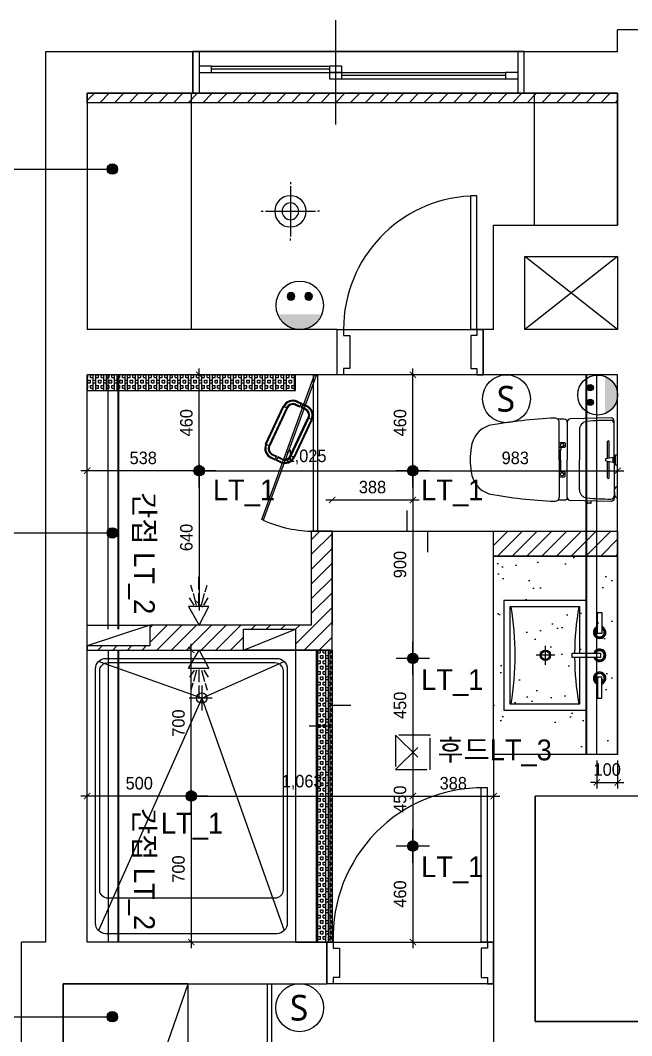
# Model space of a CAD drawing. Header units: millimetres. Extents: x 359270 to 411470, y 57550 to 89768.
# Drawn here: x 388924 to 391858, y 68269 to 73138 of the extents above; entities that cross this region are included whole.
import ezdxf

# ---------------------------------------------------------------- set-up
doc = ezdxf.new("R2010")
doc.units = ezdxf.units.MM
doc.header["$LTSCALE"] = 100
doc.header["$PDMODE"] = 3
for name, pattern in [('DASHED', [0.75, 0.5, -0.25]), ('HID', [2.3, 1.5, -0.8]), ('HIDDEN', [0.375, 0.25, -0.125])]:
    doc.linetypes.add(name, pattern=pattern)
doc.layers.get('DEFPOINTS').update_dxf_attribs({"color": 248})
for name, color, linetype in [('0-ELC TEXT', 7, 'Continuous'), ('03-WAL NEW', 3, 'Continuous'), ('04_FUR', 6, 'Continuous'), ('06-LIGHT', 4, 'Continuous'), ('07-DIM WAL', 5, 'Continuous'), ('3.기호.계단선', 30, 'Continuous'), ('BATH', 5, 'Continuous'), ('C-WALL1', 2, 'Continuous'), ('CEIL-DOOR', 6, 'Continuous'), ('CEIL-LIGHT', 7, 'Continuous'), ('CO-BATH', 6, 'Continuous'), ('F-WIN', 4, 'Continuous'), ('FIN', 2, 'Continuous'), ('FUR', 8, 'DASHED'), ('HAT', 5, 'Continuous'), ('HL', 6, 'HIDDEN'), ('RC-LIGHT', 7, 'Continuous'), ('U-LANP', 6, 'Continuous'), ('도면층4', 4, 'Continuous'), ('도면층5', 5, 'Continuous'), ('설비', 140, 'Continuous')]:
    doc.layers.add(name, color=color, linetype=linetype)
doc.styles.add('HY 울릉도 L', font='')
doc.styles.add('코레일둥고', font='Korail_Round_Gothic_Medium.ttf')
doc.styles.get('HY 울릉도 L').set_extended_font_data('HY울릉도L')
doc.dimstyles.new('30', dxfattribs={"dimscale": 30, "dimtxt": 2, "dimasz": 1, "dimexe": 1, "dimexo": 1, "dimgap": 1, "dimtad": 1, "dimdec": 0, "dimrnd": 0.05, "dimdsep": 46, "dimlunit": 6, "dimtxsty": 'HY 울릉도 L', "dimblk": 'ARCHTICK', "dimcen": 2.5, "dimdle": 1, "dimclrd": 133, "dimclre": 133, "dimclrt": 30, "dimadec": 0, "dimazin": 0, "dimtfac": 1, "dimtdec": 0, "dimtix": 1, "dimtmove": 2, "dimatfit": 3, "dimldrblk": 'ARCHTICK', "dimfxl": 1, "dimlwd": -1, "dimlwe": -1, "dimarcsym": 0})

# ---------------------------------------------------------------- blocks, each defined once
blk = doc.blocks.new('FLLROP')
at = {"layer": 'C-WALL1'}
for p, q in [((368910, 73093), (365990, 73093)), ((365990, 72987.5), (365990, 73093)), ((365990, 72987.5), (363245.5, 72987.5)), ((363245.5, 72987.5), (363245.5, 68718)), ((365990, 72788), (363445, 72788)), ((363445, 72788), (363445, 71656)), ((365990, 72788), (365990, 72156)), ((365990, 72156), (365990, 72788)), ((365395, 71656), (365395, 72156)), ((365395, 72156), (365990, 72156)), ((365545, 71656), (365545, 72006)), ((365545, 72006), (365990, 72006)), ((365990, 72006), (365990, 71656)), ((364645, 71656), (363445, 71656)), ((364645, 71438), (364645, 71656)), ((365345, 71656), (365345, 71438)), ((365395, 71656), (365345, 71656)), ((365990, 71656), (365545, 71656)), ((364645, 71438), (363445, 71438)), ((363445, 68718), (363445, 71438)), ((365990, 71438), (365345, 71438)), ((365990, 69618), (365990, 71438)), ((365395, 69618), (365395, 68151)), ((365990, 69618), (365395, 69618)), ((365595, 68337), (365595, 69418)), ((366190, 69418), (365595, 69418)), ((363245.5, 68718), (363130, 68718)), ((363130, 68518), (363130, 68718)), ((364595, 68718), (363445, 68718)), ((364585, 68718), (365395, 68718)), ((364595, 68718), (364595, 68518)), ((363130, 60990), (363130, 68518)), ((363330, 66790), (363330, 68518)), ((363330, 68518), (364595, 68518)), ((368910, 68337), (365595, 68337))]:
    blk.add_line(p, q, dxfattribs=at)
at = {"layer": 'C-WALL1', "color": 1}
for p, q in [((365990, 71656), (365545, 72006)), ((365990, 72006), (365545, 71656))]:
    blk.add_line(p, q, dxfattribs=at)
at = {"layer": 'F-WIN'}
for p, q in [((364637, 73138), (364637, 72638)), ((365542, 72988), (363952, 72988)), ((363952, 72788), (363952, 72988)), ((365542, 72988), (363952, 72988)), ((363952, 72988), (363952, 72788)), ((363982, 72988), (363982, 72788)), ((365512, 72788), (365512, 72988)), ((365542, 72788), (365542, 72988)), ((365542, 72788), (365542, 72988)), ((365542, 72788), (365542, 72988)), ((364042, 72918), (364607, 72918)), ((364607, 72903), (364042, 72903)), ((364042, 72888), (364607, 72888)), ((364667, 72888), (365452, 72888)), ((365452, 72873), (364667, 72873)), ((364667, 72858), (365452, 72858)), ((365542, 72788), (363952, 72788)), ((363952, 72788), (365542, 72788))]:
    blk.add_line(p, q, dxfattribs=at)
for points in [[(364042, 72888), (364042, 72918), (363982, 72918), (363982, 72888)], [(364667, 72888), (364667, 72918), (364607, 72918), (364607, 72888)], [(364667, 72858), (364667, 72888), (364607, 72888), (364607, 72858)], [(365512, 72858), (365512, 72888), (365452, 72888), (365452, 72858)]]:
    blk.add_lwpolyline(points, close=True, dxfattribs=at)
at = {"layer": '도면층4'}
for p, q in [((365285, 71656), (365285, 72296)), ((365315, 72296), (365285, 72296)), ((365315, 71656), (365315, 72296)), ((364645, 71656), (365345, 71656)), ((365315, 71656), (365285, 71656)), ((365345, 71438), (364645, 71438)), ((365335, 68718), (365335, 69458)), ((365365, 69458), (365335, 69458)), ((365365, 68718), (365365, 69458)), ((364595, 68718), (365395, 68718)), ((365365, 68718), (365335, 68718)), ((365395, 68518), (364595, 68518))]:
    blk.add_line(p, q, dxfattribs=at)
for points in [[(364645, 71656), (364675, 71656), (364675, 71626), (364705, 71626), (364705, 71468), (364675, 71468), (364675, 71438), (364645, 71438), (364645, 71656)], [(365345, 71656), (365315, 71656), (365315, 71626), (365285, 71626), (365285, 71468), (365315, 71468), (365315, 71438), (365345, 71438), (365345, 71656)], [(364595, 68718), (364625, 68718), (364625, 68688), (364655, 68688), (364655, 68548), (364625, 68548), (364625, 68518), (364595, 68518), (364595, 68718)], [(365395, 68718), (365365, 68718), (365365, 68688), (365335, 68688), (365335, 68548), (365365, 68548), (365365, 68518), (365395, 68518), (365395, 68718)]]:
    blk.add_lwpolyline(points, dxfattribs=at)
at = {"layer": '도면층5'}
for centre, radius, start, end in [((365315.2, 71655.9), 640.2, 92.9302, 179.9923), ((365342.5, 68740.2), 717.8, 89.4014, 181.7719)]:
    blk.add_arc(centre, radius, start, end, dxfattribs=at)
blk = doc.blocks.new('CJSWJDERH')
at = {"layer": '03-WAL NEW'}
h = blk.add_hatch(dxfattribs=at)
h.set_pattern_fill('BOX', color=8, scale=2)
h.set_pattern_definition([(90, (25800, 0), (-50.8, 3e-15), []), (90, (25812.7, 0), (-50.8, 3e-15), []), (0, (25800, 0), (0, 50.8), [-12.7, 12.7]), (0, (25800, 12.7), (0, 50.8), [-12.7, 12.7]), (0, (25800, 25.4), (0, 50.8), [12.7, -12.7]), (0, (25800, 38.1), (0, 50.8), [12.7, -12.7]), (90, (25825.4, 0), (-50.8, 3e-15), [12.7, -12.7]), (90, (25838.1, 0), (-50.8, 3e-15), [12.7, -12.7])])
h.paths.add_polyline_path([(389245, 71438), (389245, 71363), (390245, 71363), (390245, 71438)])
h = blk.add_hatch(dxfattribs=at)
h.set_pattern_fill('_USER', color=256, scale=50, angle=45, pattern_type=0)
h.set_pattern_definition([(45, (25800, 0), (-35.355339, 35.355339), [])])
h.paths.add_polyline_path([(390420, 70238), (390420, 70688), (390320, 70688), (390320, 70238), (389545, 70238), (389545, 70138), (389245, 70138), (389245, 70118), (389995, 70118), (389995, 70218), (390245, 70218), (390245, 70118), (390420, 70118)])
h = blk.add_hatch(dxfattribs=at)
h.set_pattern_fill('_USER', color=8, scale=50, angle=45, pattern_type=0)
h.set_pattern_definition([(45, (25800, 230), (-35.355339, 35.355339), [])])
h.paths.add_polyline_path([(391790, 70568), (391195, 70568), (391195, 70688), (391790, 70688)])
h = blk.add_hatch(dxfattribs=at)
h.set_pattern_fill('AR-SAND', color=8, scale=5)
h.set_pattern_definition([(37.5, (117465.24, -52.5), (-8.00016, 244.70662), [0, -193.04, 0, -215.9, 0, -206.375]), (7.5, (117465.24, -52.5), (224.76164, 358.41255), [0, -104.14, 0, -173.99, 0, -66.675]), (327.5, (117309.03, -52.5), (395.49619, 0.7186), [0, -63.5, 0, -228.6, 0, -298.45]), (317.5, (117309.03, -52.5), (381.77823, 111.46466), [0, -31.75, 0, -149.86, 0, -171.45])])
h.paths.add_polyline_path([(391192.5, 69618), (391792.5, 69618), (391790, 70568), (391195, 70568)])
h = blk.add_hatch(dxfattribs=at)
h.set_pattern_fill('BOX', color=8, scale=2)
h.set_pattern_definition([(90, (25900, 0), (-50.8, 3e-15), []), (90, (25912.7, 0), (-50.8, 3e-15), []), (0, (25900, 0), (0, 50.8), [-12.7, 12.7]), (0, (25900, 12.7), (0, 50.8), [-12.7, 12.7]), (0, (25900, 25.4), (0, 50.8), [12.7, -12.7]), (0, (25900, 38.1), (0, 50.8), [12.7, -12.7]), (90, (25925.4, 0), (-50.8, 3e-15), [12.7, -12.7]), (90, (25938.1, 0), (-50.8, 3e-15), [12.7, -12.7])])
h.paths.add_polyline_path([(390345, 68718), (390420, 68718), (390420, 70118), (390345, 70118)])
at = {"layer": '3.기호.계단선'}
h = blk.add_hatch(dxfattribs=at)
h.set_pattern_fill('_USER', color=256, scale=50, angle=45, pattern_type=0)
h.set_pattern_definition([(45, (25800, 0), (-35.355339, 35.355339), [])])
h.paths.add_polyline_path([(389245, 72788), (391790, 72788), (391790, 72743), (389245, 72743)])
at = {"color": 8}
for p, q in [((390420, 70688), (391195, 70688)), ((390420, 70118), (390420, 68718))]:
    blk.add_line(p, q, dxfattribs=at)
for points in [[(389245, 71438), (389245, 71363), (390245, 71363), (390245, 71438), (389245, 71438)], [(390778.4, 70788), (390778.4, 70688), (390878.4, 70688), (390878.4, 70588)], [(390310, 69754.6), (390410, 69754.6), (390410, 69854.6), (390510, 69854.6)]]:
    blk.add_lwpolyline(points, dxfattribs=at)
at = {"layer": '03-WAL NEW'}
for points in [[(390320, 70688), (390420, 70688), (390420, 70238)], [(390420, 70238), (390420, 70688), (390320, 70688), (390320, 70238)], [(391790, 70568), (391195, 70568), (391195, 70688), (391790, 70688), (391790, 70568)], [(389245, 70118), (390420, 70118), (390420, 70238)], [(390320, 70238), (389545, 70238), (389545, 70138), (389245, 70138), (389245, 70118)]]:
    blk.add_lwpolyline(points, dxfattribs=at)
for points in [[(391195, 70568), (391790, 70568), (391790, 69618), (391195, 69618)], [(390345, 70118), (390245, 70118), (390245, 68718), (390345, 68718)]]:
    blk.add_lwpolyline(points, close=True, dxfattribs=at)
at = {"layer": '03-WAL NEW', "color": 8}
blk.add_lwpolyline([(390345, 68718), (390410, 68718), (390410, 70118), (390345, 70118)], close=True, dxfattribs=at)
at = {"layer": '04_FUR', "color": 8}
for p, q in [((389745, 72788), (389245, 72788)), ((389245, 72788), (389245, 71656)), ((389745, 71656), (389745, 72788))]:
    blk.add_line(p, q, dxfattribs=at)
for points in [[(391790, 72788), (391390, 72788), (391390, 72156), (391790, 72156), (391790, 72788)], [(389130, 66790), (389730, 66790), (389730, 68518), (389130, 68518), (389130, 66790), (389730, 68518)], [(390128.8, 68518), (390130, 68086), (390110, 68086), (390110, 68518), (390128.8, 68518.1)]]:
    blk.add_lwpolyline(points, dxfattribs=at)
blk.add_lwpolyline([(392590, 69418), (391395, 69418), (391395, 68337), (392590, 68337)], close=True, dxfattribs=at)
at = {"layer": '3.기호.계단선'}
blk.add_lwpolyline([(389245, 72788), (391790, 72788), (391790, 72743), (389245, 72743)], close=True, dxfattribs=at)
at = {"layer": 'BATH', "color": 8}
for p, q in [((389781, 70408.1), (389781, 70469.3)), ((389751.2, 70396.9), (389741.5, 70429.7)), ((389810.9, 70396.9), (389820.6, 70429.7)), ((389757.9, 70334.2), (389736.2, 70368.5)), ((389769.1, 70333.5), (389754.9, 70388.7)), ((389781, 70331.2), (389781, 70391.5)), ((389792.9, 70333.5), (389807.1, 70388.7)), ((389804.1, 70334.2), (389825.8, 70368.5)), ((389731.8, 70326.8), (389782.5, 70238)), ((389828, 70326.8), (389731.8, 70326.8)), ((389782.5, 70238), (389828, 70326.8)), ((389731.8, 70029.2), (389782.5, 70118)), ((389782.5, 70118), (389828, 70029.2)), ((389828, 70029.2), (389731.8, 70029.2)), ((389757.9, 70021.8), (389736.2, 69987.5)), ((389769.1, 70022.5), (389754.9, 69967.3)), ((389781, 70024.8), (389781, 69964.5)), ((389792.9, 70022.5), (389807.1, 69967.3)), ((389804.1, 70021.8), (389825.8, 69987.5)), ((389751.2, 69959.1), (389741.5, 69926.3)), ((389781, 69947.9), (389781, 69886.7)), ((389810.9, 69959.1), (389820.6, 69926.3))]:
    blk.add_line(p, q, dxfattribs=at)
at = {"layer": 'CO-BATH', "color": 8}
for p, q in [((390082.4, 70744.2), (390336, 71438)), ((390343.3, 71434.6), (390089.7, 70740.8)), ((390330, 71438), (390330, 70688)), ((390330, 71438), (390350, 71438)), ((390336, 71438), (390343.3, 71434.6)), ((390344, 71438), (390336, 71438)), ((390350, 71438), (390350, 70688)), ((390100.8, 71106.3), (390185.3, 71287.6)), ((390101.7, 71105.9), (390186.2, 71287.2)), ((390104.4, 71104.6), (390188.9, 71285.9)), ((390185.3, 71287.6), (390206.2, 71277.9)), ((390244.7, 71293), (390264.2, 71283.9)), ((390245.1, 71293.9), (390264.6, 71284.8)), ((390246.4, 71296.6), (390265.8, 71287.6)), ((390251.4, 71307.5), (390270.9, 71298.4)), ((390252.7, 71310.2), (390272.2, 71301.1)), ((390253.1, 71311.1), (390272.6, 71302.1)), ((390272.6, 71302.1), (390264.2, 71283.9)), ((390279.9, 71298.7), (390271.4, 71280.5)), ((390292.6, 71275.1), (390273.1, 71284.2)), ((390297.7, 71286), (390278.2, 71295)), ((390298.9, 71288.7), (390279.4, 71297.8)), ((390299.3, 71289.6), (390279.9, 71298.7)), ((390118, 71098.3), (390202.5, 71279.6)), ((390120.7, 71097), (390205.3, 71278.3)), ((390121.6, 71096.6), (390206.2, 71277.9)), ((390290.9, 71271.5), (390271.4, 71280.5)), ((390291.3, 71272.4), (390271.8, 71281.5)), ((390219.5, 71051), (390304, 71232.2)), ((390220.4, 71050.5), (390304.9, 71231.8)), ((390223.1, 71049.3), (390307.7, 71230.5)), ((390236.7, 71042.9), (390321.3, 71224.2)), ((390239.5, 71041.7), (390324, 71222.9)), ((390240.4, 71041.2), (390324.9, 71222.5)), ((390324.9, 71222.5), (390304, 71232.2)), ((390100.8, 71106.3), (390121.6, 71096.6)), ((390128, 71042.9), (390147.5, 71033.8)), ((390133.1, 71053.7), (390152.6, 71044.7)), ((390134.4, 71056.5), (390153.9, 71047.4)), ((390134.8, 71057.4), (390154.3, 71048.3)), ((390145.8, 71030.2), (390154.3, 71048.3)), ((390153.1, 71026.8), (390161.5, 71044.9)), ((390179.3, 71032.2), (390159.8, 71041.3)), ((390180.6, 71034.9), (390161.1, 71044)), ((390181, 71035.8), (390161.5, 71044.9)), ((390240.4, 71041.2), (390219.5, 71051)), ((390126.3, 71039.2), (390145.8, 71030.2)), ((390126.8, 71040.2), (390146.2, 71031.1)), ((390172.6, 71017.7), (390153.1, 71026.8)), ((390173, 71018.6), (390153.5, 71027.7)), ((390174.2, 71021.3), (390154.8, 71030.4)), ((390089.7, 70740.8), (390082.4, 70744.2)), ((390330, 70688), (390350, 70688)), ((390344, 70688), (390336, 70688)), ((391443.5, 70048), (391443.5, 70138)), ((391488.5, 70093), (391398.5, 70093)), ((389795, 69888), (389299.6, 70063.4)), ((389795, 69888), (390190.4, 70063.4)), ((389795, 69948), (389795, 69828)), ((389795, 69888), (389299.6, 68772.6)), ((389845, 69888), (389735, 69888)), ((389795, 69888), (390190.4, 68772.6))]:
    blk.add_line(p, q, dxfattribs=at)
for points in [[(391638.5, 70103), (391638.5, 70355.5), (391243.5, 70355.5), (391243.5, 69830.5), (391638.5, 69830.5), (391638.5, 70083)], [(391608.5, 70103), (391608.5, 70325.5), (391273.5, 70325.5), (391273.5, 69860.5), (391608.5, 69860.5), (391608.5, 70083)], [(389545, 70238), (389545, 70138), (389245, 70138), (389245, 70238), (389545, 70238), (389245, 70138)], [(389995, 70118), (389995, 70218), (390245, 70218), (390245, 70118), (389995, 70118), (390245, 70218)]]:
    blk.add_lwpolyline(points, dxfattribs=at)
for points in [[(391693.5, 70198), (391693.5, 70298), (391713.5, 70298), (391713.5, 70198)], [(389245, 68718), (389245, 70118), (390245, 70118), (390245, 68718)], [(391708.5, 70083), (391571.5, 70083), (391571.5, 70103), (391708.5, 70103)], [(391693.5, 69988), (391693.5, 69888), (391713.5, 69888), (391713.5, 69988)]]:
    blk.add_lwpolyline(points, close=True, dxfattribs=at)
for points in [[(389595, 70078), (390155, 70078, -0.414214), (390205, 70028), (390205, 68808, -0.414214), (390155, 68758), (389335, 68758, -0.414214), (389285, 68808), (389285, 70028, -0.414214), (389335, 70078), (389595, 70078)], [(389595, 70058), (390145, 70058, -0.414214), (390185, 70018), (390185, 68968, -0.414214), (390145, 68928), (389345, 68928, -0.414214), (389305, 68968), (389305, 70018, -0.414214), (389345, 70058)]]:
    blk.add_lwpolyline(points, format="xyb", close=True, dxfattribs=at)
for radius in [25, 20]:
    blk.add_circle((391443.5, 70093), radius, dxfattribs=at)
for centre, radius, start, end in [((390232, 71265.8), 50, 65, 155), ((390232, 71265.8), 49, 65, 155), ((390232, 71265.8), 46, 65, 155), ((390232, 71265.8), 34, 65, 155), ((390232, 71265.8), 31, 65, 155), ((390232, 71265.8), 30, 65, 155), ((390278.2, 71244.3), 46, 335, 65), ((390278.2, 71244.3), 49, 335, 65), ((390278.2, 71244.3), 50, 335, 65), ((390278.2, 71244.3), 30, 335, 65), ((390278.2, 71244.3), 31, 335, 65), ((390278.2, 71244.3), 34, 335, 65), ((390147.5, 71084.6), 50, 155, 245), ((390147.5, 71084.6), 49, 155, 245), ((390147.5, 71084.6), 46, 155, 245), ((390147.5, 71084.6), 34, 155, 245), ((390147.5, 71084.6), 31, 155, 245), ((390147.5, 71084.6), 30, 155, 245), ((390193.7, 71063), 50, 245, 335), ((390193.7, 71063), 49, 245, 335), ((390193.7, 71063), 46, 245, 335), ((390193.7, 71063), 34, 245, 335), ((390193.7, 71063), 31, 245, 335), ((390193.7, 71063), 30, 245, 335), ((390336.2, 71289.3), 601.3, 245.8024, 269.9852), ((389936.1, 70093), 1362.4, 350.174, 9.826), ((392945.9, 70093), 1362.4, 170.174, 179.5794), ((391703.5, 70203), 30, 109.4712, 70.5288), ((391703.5, 70203), 25, 113.5782, 66.4218), ((391703.5, 70203), 22, 117.0357, 62.9643), ((391703.5, 70093), 30, 199.4712, 160.5288), ((391703.5, 70093), 25, 203.5782, 156.4218), ((392945.9, 70093), 1362.4, 180.4206, 189.826), ((391703.5, 70093), 22, 207.0357, 152.9643), ((391703.5, 69983), 30, 289.4712, 250.5288), ((391703.5, 69983), 25, 293.5782, 246.4218), ((391703.5, 69983), 22, 297.0357, 242.9643)]:
    blk.add_arc(centre, radius, start, end, dxfattribs=at)
blk.add_ellipse((389795, 69888), major_axis=(-17.7, -17.7), ratio=1, dxfattribs=at)
at = {"layer": 'FIN', "color": 8}
for p, q in [((391509.3, 71031), (391509.3, 71210.3)), ((391548.6, 71211.4), (391548.6, 71031)), ((391773.6, 71039), (391773.6, 71203.6)), ((391606.4, 71176.3), (391606.4, 71031)), ((391509.3, 71031), (391509.3, 70851.7)), ((391548.6, 70850.7), (391548.6, 71031)), ((391606.4, 70885.8), (391606.4, 71031)), ((391773.6, 71023), (391773.6, 70858.4)), ((391775, 70875.3), (391775, 70887.8)), ((391775, 70875.3), (391775, 70862.8))]:
    blk.add_line(p, q, dxfattribs=at)
for points in [[(391548.6, 71211.4, 0.371724), (391533.9, 71225.8, 0.003515), (391503, 71224.9, 0.320541)], [(391773.6, 71203.6), (391773.6, 71216, 0.421209), (391758.2, 71231), (391563.2, 71226.4, 0.001659)], [(391548.6, 70850.7, -0.371724), (391533.9, 70836.3, -0.003515), (391503, 70837.1, -0.320541)], [(391773.6, 70858.4), (391773.6, 70846, -0.421209), (391758.2, 70831), (391563.2, 70835.7, -0.001659)]]:
    blk.add_lwpolyline(points, format="xyb", dxfattribs=at)
for centre, radius, start, end in [((391211.7, 71075.2), 125.5, 108.2964, 173.4241), ((391578.3, 69026.2), 2205.9, 92.3333, 100.6081), ((391489.3, 71210.3), 20, 0, 92.3333), ((391563.6, 71211.4), 15, 91.3651, 180), ((391646.4, 71174.5), 40, 95.9437, 177.5129), ((391745.8, 70219.7), 1000, 89.3116, 95.9437), ((391757.6, 71203.6), 16, 0, 89.3116), ((391488.6, 71031), 405.9, 171.6993, 180), ((391488.6, 71031), 405.9, 180, 188.3007), ((391211.7, 70986.8), 125.5, 186.5759, 251.7036), ((391790, 70887.8), 15, 90, 180), ((391578.3, 73035.8), 2205.9, 259.3919, 267.6667), ((391489.3, 70851.7), 20, 267.6667, 0), ((391563.6, 70850.7), 15, 180, 268.6349), ((391646.4, 70887.5), 40, 182.4871, 264.0563), ((391745.8, 71842.4), 1000, 264.0563, 270.6884), ((391757.6, 70858.4), 16, 270.6884, 0), ((391790, 70862.8), 15, 180, 270)]:
    blk.add_arc(centre, radius, start, end, dxfattribs=at)
at = {"layer": 'FUR', "color": 8}
blk.add_lwpolyline([(391395, 68337), (391895, 68337), (391895, 69418), (391395, 69418)], close=True, dxfattribs=at)
at = {"layer": 'HL', "color": 8, "linetype": 'Continuous'}
for p, q in [((391742, 71038.5), (391742, 71117.5)), ((391749, 71039.5), (391749, 71117.5)), ((391516.4, 71031), (391516.4, 71077.3)), ((391733.9, 71037), (391768.3, 71042.4)), ((391768.3, 71042.4), (391775.3, 71038)), ((391768.3, 71019.7), (391768.3, 71042.4)), ((391775.3, 71038), (391780, 71043.4)), ((391780, 71055), (391790, 71055)), ((391780, 71007), (391780, 71055)), ((391516.4, 71031), (391516.4, 70984.7)), ((391733.9, 71025), (391733.9, 71037)), ((391733.9, 71025), (391768.3, 71019.7)), ((391742, 70944.5), (391742, 71023.5)), ((391749, 70944.5), (391749, 71022.5)), ((391768.3, 71019.7), (391775.3, 71024.1)), ((391775.3, 71024.1), (391775.3, 71038)), ((391775.3, 71024.1), (391780, 71018.6)), ((391780, 71007), (391790, 71007)), ((391643.5, 70826.1), (391643.5, 70833.8)), ((391659.6, 70822.1), (391647.5, 70822.1)), ((391663.6, 70826.1), (391663.6, 70833.3))]:
    blk.add_line(p, q, dxfattribs=at)
for points in [[(391509.3, 71113.6), (391533.5, 71113.6, -0.414214), (391537.5, 71109.6), (391537.5, 71093.1, -0.414214), (391533.5, 71089.1), (391518, 71089.1), (391509.3, 71089.1)], [(391518, 71089.1), (391518, 71079.3, -0.414214), (391516, 71077.3), (391509.3, 71077.3)], [(391518, 70972.9), (391518, 70982.7, 0.414214), (391516, 70984.7), (391509.3, 70984.7)], [(391509.3, 70948.5), (391533.5, 70948.5, 0.414214), (391537.5, 70952.5), (391537.5, 70968.9, 0.414214), (391533.5, 70972.9), (391518, 70972.9), (391509.3, 70972.9)]]:
    blk.add_lwpolyline(points, format="xyb", dxfattribs=at)
for centre in [(391523.6, 71101), (391523.6, 70961)]:
    blk.add_circle(centre, 8, dxfattribs=at)
for centre, radius, start, end in [((391745.5, 71117.5), 3.5, 0, 180), ((391745.5, 70944.5), 3.5, 180, 0), ((391647.5, 70826.1), 4, 180, 270), ((391659.6, 70826.1), 4, 270, 0)]:
    blk.add_arc(centre, radius, start, end, dxfattribs=at)
blk.add_blockref('FLLROP', (25800, 0))
blk = doc.blocks.new('1')
at = {"linetype": 'Continuous'}
h = blk.add_hatch(color=4, dxfattribs=at)
h.dxf.hatch_style = 1
edge = h.paths.add_edge_path()
edge.add_arc((11539653.5, -14273503.8), 37.5, 0, 360)
at = {"color": 1, "linetype": 'Continuous'}
for p, q in [((11539653.5, -14273637.1), (11539653.5, -14273370.5)), ((11539520.2, -14273503.8), (11539786.8, -14273503.8))]:
    blk.add_line(p, q, dxfattribs=at)
at = {"color": 4, "linetype": 'Continuous'}
for radius in [41.5, 37.5]:
    blk.add_circle((11539653.5, -14273503.8), radius, dxfattribs=at)
blk = doc.blocks.new('_ArchTick')
at = {"color": 0, "linetype": 'ByBlock', "const_width": 0.15}
blk.add_lwpolyline([(-0.5, -0.5), (0.5, 0.5)], dxfattribs=at)
blk = doc.blocks.new('*D76')
at = {"layer": '07-DIM WAL', "color": 133}
for p, q in [((391690, 69588), (391690, 69453.6)), ((391790, 69588), (391790, 69453.6)), ((391690, 69483.6), (391660, 69483.6)), ((391690, 69483.6), (391790, 69483.6)), ((391790, 69483.6), (391820, 69483.6))]:
    blk.add_line(p, q, dxfattribs=at)
at = {"layer": 'DEFPOINTS', "color": 0}
for p in [(391690, 69618), (391790, 69618), (391790, 69483.6)]:
    blk.add_point(p, dxfattribs=at)
at = {"layer": '07-DIM WAL', "color": 133, "xscale": 30, "yscale": 30, "zscale": 30}
blk.add_blockref('_ArchTick', (391690, 69483.6), dxfattribs=at)
at = {"layer": '07-DIM WAL', "color": 133, "xscale": 30, "yscale": 30, "zscale": 30, "rotation": 180}
blk.add_blockref('_ArchTick', (391790, 69483.6), dxfattribs=at)
at = {"layer": '07-DIM WAL', "color": 30, "insert": (391740, 69544.9), "char_height": 60, "attachment_point": 5, "style": 'HY 울릉도 L'}
blk.add_mtext('100', dxfattribs=at)
blk = doc.blocks.new('매입등')
at = {"layer": 'HAT', "color": 1}
for p, q in [((0, 140), (0, 130)), ((0, 120), (0, -120)), ((-140, 0), (-130, 0)), ((120, 0), (-120, 0)), ((140, 0), (130, 0)), ((-140, 0), (-130, 0)), ((0, -140), (0, -130))]:
    blk.add_line(p, q, dxfattribs=at)
blk.add_circle((0, 0), 40, dxfattribs=at)
at = {"layer": 'U-LANP'}
blk.add_circle((0, 0), 75, dxfattribs=at)
blk = doc.blocks.new('A$C59950440')
at = {"layer": 'CEIL-DOOR'}
blk.add_blockref('매입등', (140, 140), dxfattribs=at)
blk = doc.blocks.new('SW')
at = {"layer": '설비', "color": 140}
blk.add_circle((11533254.1, -14277699.4), 184, dxfattribs=at)
at = {"layer": '설비', "color": 140, "insert": (11533320, -14277600.8), "char_height": 197.143, "width": 314.327, "attachment_point": 3, "style": '코레일둥고'}
blk.add_mtext('{\\fMalgun Gothic|b0|i0|c129|p50;S}', dxfattribs=at)
blk = doc.blocks.new('*D245')
at = {"layer": '07-DIM WAL', "color": 133}
blk.add_line((389782.5, 71008), (389782.5, 70308), dxfattribs=at)
at = {"layer": 'DEFPOINTS', "color": 0}
for p in [(389782.5, 70978), (389782.5, 70338), (389782.5, 70338)]:
    blk.add_point(p, dxfattribs=at)
at = {"layer": '07-DIM WAL', "color": 133, "xscale": 30, "yscale": 30, "zscale": 30}
for p, rotation in [((389782.5, 70978), 90), ((389782.5, 70338), 270)]:
    blk.add_blockref('_ArchTick', p, dxfattribs=dict(at, rotation=rotation))
at = {"layer": '07-DIM WAL', "color": 30, "insert": (389721.2, 70658), "char_height": 60, "attachment_point": 5, "rotation": 90, "style": 'HY 울릉도 L'}
blk.add_mtext('640', dxfattribs=at)
blk = doc.blocks.new('*D246')
at = {"layer": '07-DIM WAL', "color": 133}
for p, q in [((389782.5, 71008), (389782.5, 71008)), ((390807.5, 71008), (390807.5, 71008)), ((389752.5, 70978), (390837.5, 70978))]:
    blk.add_line(p, q, dxfattribs=at)
at = {"layer": 'DEFPOINTS', "color": 0}
for p in [(389782.5, 70978), (390807.5, 70978), (390807.5, 70978)]:
    blk.add_point(p, dxfattribs=at)
at = {"layer": '07-DIM WAL', "color": 133, "xscale": 30, "yscale": 30, "zscale": 30, "rotation": 180}
blk.add_blockref('_ArchTick', (389782.5, 70978), dxfattribs=at)
at = {"layer": '07-DIM WAL', "color": 133, "xscale": 30, "yscale": 30, "zscale": 30}
blk.add_blockref('_ArchTick', (390807.5, 70978), dxfattribs=at)
at = {"layer": '07-DIM WAL', "color": 30, "insert": (390295, 71043.9), "char_height": 60, "attachment_point": 5, "style": 'HY 울릉도 L'}
blk.add_mtext('1,025', dxfattribs=at)
blk = doc.blocks.new('*D247')
at = {"layer": '07-DIM WAL', "color": 133}
blk.add_line((389812.5, 70978), (389215, 70978), dxfattribs=at)
at = {"layer": 'DEFPOINTS', "color": 0}
for p in [(389245, 70978), (389245, 70978), (389782.5, 70978)]:
    blk.add_point(p, dxfattribs=at)
at = {"layer": '07-DIM WAL', "color": 133, "xscale": 30, "yscale": 30, "zscale": 30, "rotation": 180}
blk.add_blockref('_ArchTick', (389245, 70978), dxfattribs=at)
at = {"layer": '07-DIM WAL', "color": 133, "xscale": 30, "yscale": 30, "zscale": 30}
blk.add_blockref('_ArchTick', (389782.5, 70978), dxfattribs=at)
at = {"layer": '07-DIM WAL', "color": 30, "insert": (389513.8, 71039.3), "char_height": 60, "attachment_point": 5, "style": 'HY 울릉도 L'}
blk.add_mtext('538', dxfattribs=at)
blk = doc.blocks.new('*D248')
at = {"layer": '07-DIM WAL', "color": 133}
for p, q in [((389782.5, 70948), (389782.5, 71468)), ((389812.5, 71438), (389812.5, 71438)), ((389812.5, 70978), (389812.5, 70978))]:
    blk.add_line(p, q, dxfattribs=at)
at = {"layer": 'DEFPOINTS', "color": 0}
for p in [(389782.5, 71438), (389782.5, 71438), (389782.5, 70978)]:
    blk.add_point(p, dxfattribs=at)
at = {"layer": '07-DIM WAL', "color": 133, "xscale": 30, "yscale": 30, "zscale": 30}
for p, rotation in [((389782.5, 71438), 90), ((389782.5, 70978), 270)]:
    blk.add_blockref('_ArchTick', p, dxfattribs=dict(at, rotation=rotation))
at = {"layer": '07-DIM WAL', "color": 30, "insert": (389721.2, 71208), "char_height": 60, "attachment_point": 5, "rotation": 90, "style": 'HY 울릉도 L'}
blk.add_mtext('460', dxfattribs=at)
blk = doc.blocks.new('*D249')
at = {"layer": '07-DIM WAL', "color": 133}
blk.add_line((390777.5, 70978), (391820, 70978), dxfattribs=at)
at = {"layer": 'DEFPOINTS', "color": 0}
for p in [(390807.5, 70978), (391790, 70978), (391790, 70978)]:
    blk.add_point(p, dxfattribs=at)
at = {"layer": '07-DIM WAL', "color": 133, "xscale": 30, "yscale": 30, "zscale": 30, "rotation": 180}
blk.add_blockref('_ArchTick', (390807.5, 70978), dxfattribs=at)
at = {"layer": '07-DIM WAL', "color": 133, "xscale": 30, "yscale": 30, "zscale": 30}
blk.add_blockref('_ArchTick', (391790, 70978), dxfattribs=at)
at = {"layer": '07-DIM WAL', "color": 30, "insert": (391298.8, 71039.3), "char_height": 60, "attachment_point": 5, "style": 'HY 울릉도 L'}
blk.add_mtext('983', dxfattribs=at)
blk = doc.blocks.new('*D250')
at = {"layer": '07-DIM WAL', "color": 133}
for p, q in [((390807.5, 70948), (390807.5, 71468)), ((390837.5, 71438), (390837.5, 71438)), ((390837.5, 70978), (390837.5, 70978))]:
    blk.add_line(p, q, dxfattribs=at)
at = {"layer": 'DEFPOINTS', "color": 0}
for p in [(390807.5, 71438), (390807.5, 71438), (390807.5, 70978)]:
    blk.add_point(p, dxfattribs=at)
at = {"layer": '07-DIM WAL', "color": 133, "xscale": 30, "yscale": 30, "zscale": 30}
for p, rotation in [((390807.5, 71438), 90), ((390807.5, 70978), 270)]:
    blk.add_blockref('_ArchTick', p, dxfattribs=dict(at, rotation=rotation))
at = {"layer": '07-DIM WAL', "color": 30, "insert": (390746.2, 71208), "char_height": 60, "attachment_point": 5, "rotation": 90, "style": 'HY 울릉도 L'}
blk.add_mtext('460', dxfattribs=at)
blk = doc.blocks.new('*D251')
at = {"layer": '07-DIM WAL', "color": 133}
for p, q in [((390807.5, 71008), (390807.5, 70048)), ((390837.5, 70978), (390837.5, 70978)), ((390837.5, 70078), (390837.5, 70078))]:
    blk.add_line(p, q, dxfattribs=at)
at = {"layer": 'DEFPOINTS', "color": 0}
for p in [(390807.5, 70978), (390807.5, 70078), (390807.5, 70078)]:
    blk.add_point(p, dxfattribs=at)
at = {"layer": '07-DIM WAL', "color": 133, "xscale": 30, "yscale": 30, "zscale": 30}
for p, rotation in [((390807.5, 70978), 90), ((390807.5, 70078), 270)]:
    blk.add_blockref('_ArchTick', p, dxfattribs=dict(at, rotation=rotation))
at = {"layer": '07-DIM WAL', "color": 30, "insert": (390746.197422, 70528), "char_height": 60, "attachment_point": 5, "rotation": 90, "style": 'HY 울릉도 L'}
blk.add_mtext('900', dxfattribs=at)
blk = doc.blocks.new('*D252')
at = {"layer": '07-DIM WAL', "color": 133}
for p, q in [((390777.5, 70078), (390777.5, 70078)), ((390807.5, 70108), (390807.5, 69598)), ((390837.5, 69628), (390837.5, 69628))]:
    blk.add_line(p, q, dxfattribs=at)
at = {"layer": 'DEFPOINTS', "color": 0}
for p in [(390807.5, 70078), (390807.5, 69628), (390807.5, 69628)]:
    blk.add_point(p, dxfattribs=at)
at = {"layer": '07-DIM WAL', "color": 133, "xscale": 30, "yscale": 30, "zscale": 30}
for p, rotation in [((390807.5, 70078), 90), ((390807.5, 69628), 270)]:
    blk.add_blockref('_ArchTick', p, dxfattribs=dict(at, rotation=rotation))
at = {"layer": '07-DIM WAL', "color": 30, "insert": (390746.197422, 69853), "char_height": 60, "attachment_point": 5, "rotation": 90, "style": 'HY 울릉도 L'}
blk.add_mtext('450', dxfattribs=at)
blk = doc.blocks.new('*D253')
at = {"layer": '07-DIM WAL', "color": 133}
for p, q in [((390807.5, 69658), (390807.5, 69148)), ((390837.5, 69178), (390837.5, 69178))]:
    blk.add_line(p, q, dxfattribs=at)
at = {"layer": 'DEFPOINTS', "color": 0}
for p in [(390807.5, 69628), (390807.5, 69178), (390807.5, 69178)]:
    blk.add_point(p, dxfattribs=at)
at = {"layer": '07-DIM WAL', "color": 133, "xscale": 30, "yscale": 30, "zscale": 30}
for p, rotation in [((390807.5, 69628), 90), ((390807.5, 69178), 270)]:
    blk.add_blockref('_ArchTick', p, dxfattribs=dict(at, rotation=rotation))
at = {"layer": '07-DIM WAL', "color": 30, "insert": (390746.197422, 69403), "char_height": 60, "attachment_point": 5, "rotation": 90, "style": 'HY 울릉도 L'}
blk.add_mtext('450', dxfattribs=at)
blk = doc.blocks.new('*D254')
at = {"layer": '07-DIM WAL', "color": 133}
blk.add_line((390807.5, 69208), (390807.5, 68688), dxfattribs=at)
at = {"layer": 'DEFPOINTS', "color": 0}
for p in [(390807.5, 69178), (390807.5, 68718), (390807.5, 68718)]:
    blk.add_point(p, dxfattribs=at)
at = {"layer": '07-DIM WAL', "color": 133, "xscale": 30, "yscale": 30, "zscale": 30}
for p, rotation in [((390807.5, 69178), 90), ((390807.5, 68718), 270)]:
    blk.add_blockref('_ArchTick', p, dxfattribs=dict(at, rotation=rotation))
at = {"layer": '07-DIM WAL', "color": 30, "insert": (390746.2, 68948), "char_height": 60, "attachment_point": 5, "rotation": 90, "style": 'HY 울릉도 L'}
blk.add_mtext('460', dxfattribs=at)
blk = doc.blocks.new('*D255')
at = {"layer": '07-DIM WAL', "color": 133}
for p, q in [((389744.5, 69448), (389744.5, 68688)), ((389774.5, 69418), (389774.5, 69418)), ((389774.5, 68718), (389774.5, 68718))]:
    blk.add_line(p, q, dxfattribs=at)
at = {"layer": 'DEFPOINTS', "color": 0}
for p in [(389744.5, 69418), (389744.5, 68718), (389744.5, 68718)]:
    blk.add_point(p, dxfattribs=at)
at = {"layer": '07-DIM WAL', "color": 133, "xscale": 30, "yscale": 30, "zscale": 30}
for p, rotation in [((389744.5, 69418), 90), ((389744.5, 68718), 270)]:
    blk.add_blockref('_ArchTick', p, dxfattribs=dict(at, rotation=rotation))
at = {"layer": '07-DIM WAL', "color": 30, "insert": (389683.2, 69068), "char_height": 60, "attachment_point": 5, "rotation": 90, "style": 'HY 울릉도 L'}
blk.add_mtext('700', dxfattribs=at)
blk = doc.blocks.new('*D256')
at = {"layer": '07-DIM WAL', "color": 133}
for p, q in [((389245, 69448), (389245, 69448)), ((389774.5, 69418), (389215, 69418))]:
    blk.add_line(p, q, dxfattribs=at)
at = {"layer": 'DEFPOINTS', "color": 0}
for p in [(389245, 69418), (389245, 69418), (389744.5, 69418)]:
    blk.add_point(p, dxfattribs=at)
at = {"layer": '07-DIM WAL', "color": 133, "xscale": 30, "yscale": 30, "zscale": 30, "rotation": 180}
blk.add_blockref('_ArchTick', (389245, 69418), dxfattribs=at)
at = {"layer": '07-DIM WAL', "color": 133, "xscale": 30, "yscale": 30, "zscale": 30}
blk.add_blockref('_ArchTick', (389744.5, 69418), dxfattribs=at)
at = {"layer": '07-DIM WAL', "color": 30, "insert": (389494.7, 69479.3), "char_height": 60, "attachment_point": 5, "style": 'HY 울릉도 L'}
blk.add_mtext('500', dxfattribs=at)
blk = doc.blocks.new('*D257')
at = {"layer": '07-DIM WAL', "color": 133}
for p, q in [((389744.5, 69388), (389744.5, 70148)), ((389774.5, 70118), (389774.5, 70118)), ((389774.5, 69418), (389774.5, 69418))]:
    blk.add_line(p, q, dxfattribs=at)
at = {"layer": 'DEFPOINTS', "color": 0}
for p in [(389744.5, 70118), (389744.5, 70118), (389744.5, 69418)]:
    blk.add_point(p, dxfattribs=at)
at = {"layer": '07-DIM WAL', "color": 133, "xscale": 30, "yscale": 30, "zscale": 30}
for p, rotation in [((389744.5, 70118), 90), ((389744.5, 69418), 270)]:
    blk.add_blockref('_ArchTick', p, dxfattribs=dict(at, rotation=rotation))
at = {"layer": '07-DIM WAL', "color": 30, "insert": (389683.2, 69768), "char_height": 60, "attachment_point": 5, "rotation": 90, "style": 'HY 울릉도 L'}
blk.add_mtext('700', dxfattribs=at)
blk = doc.blocks.new('*D258')
at = {"layer": '07-DIM WAL', "color": 133}
blk.add_line((389714.5, 69418), (390837.5, 69418), dxfattribs=at)
at = {"layer": 'DEFPOINTS', "color": 0}
for p in [(389744.5, 69418), (390807.5, 69418), (390807.5, 69418)]:
    blk.add_point(p, dxfattribs=at)
at = {"layer": '07-DIM WAL', "color": 133, "xscale": 30, "yscale": 30, "zscale": 30, "rotation": 180}
blk.add_blockref('_ArchTick', (389744.5, 69418), dxfattribs=at)
at = {"layer": '07-DIM WAL', "color": 133, "xscale": 30, "yscale": 30, "zscale": 30}
blk.add_blockref('_ArchTick', (390807.5, 69418), dxfattribs=at)
at = {"layer": '07-DIM WAL', "color": 30, "insert": (390276, 69484), "char_height": 60, "attachment_point": 5, "style": 'HY 울릉도 L'}
blk.add_mtext('1,063', dxfattribs=at)
blk = doc.blocks.new('*D259')
at = {"layer": '07-DIM WAL', "color": 133}
blk.add_line((390777.5, 69418), (391225, 69418), dxfattribs=at)
at = {"layer": 'DEFPOINTS', "color": 0}
for p in [(390807.5, 69418), (391195, 69418), (391195, 69418)]:
    blk.add_point(p, dxfattribs=at)
at = {"layer": '07-DIM WAL', "color": 133, "xscale": 30, "yscale": 30, "zscale": 30, "rotation": 180}
blk.add_blockref('_ArchTick', (390807.5, 69418), dxfattribs=at)
at = {"layer": '07-DIM WAL', "color": 133, "xscale": 30, "yscale": 30, "zscale": 30}
blk.add_blockref('_ArchTick', (391195, 69418), dxfattribs=at)
at = {"layer": '07-DIM WAL', "color": 30, "insert": (391001.3, 69479.3), "char_height": 60, "attachment_point": 5, "style": 'HY 울릉도 L'}
blk.add_mtext('388', dxfattribs=at)
blk = doc.blocks.new('*D260')
at = {"layer": '07-DIM WAL', "color": 133}
blk.add_line((390390, 70838), (390837.5, 70838), dxfattribs=at)
at = {"layer": 'DEFPOINTS', "color": 0}
for p in [(390420, 70838), (390807.5, 70838), (390807.5, 70838)]:
    blk.add_point(p, dxfattribs=at)
at = {"layer": '07-DIM WAL', "color": 133, "xscale": 30, "yscale": 30, "zscale": 30, "rotation": 180}
blk.add_blockref('_ArchTick', (390420, 70838), dxfattribs=at)
at = {"layer": '07-DIM WAL', "color": 133, "xscale": 30, "yscale": 30, "zscale": 30}
blk.add_blockref('_ArchTick', (390807.5, 70838), dxfattribs=at)
at = {"layer": '07-DIM WAL', "color": 30, "insert": (390613.8, 70899.3), "char_height": 60, "attachment_point": 5, "style": 'HY 울릉도 L'}
blk.add_mtext('388', dxfattribs=at)
blk = doc.blocks.new('egoo')
at = {"layer": '설비'}
h = blk.add_hatch(color=140, dxfattribs=at)
edge = h.paths.add_edge_path()
edge.add_arc((1015645.3, 443433.7), 22.3, 0, 360)
h = blk.add_hatch(color=140, dxfattribs=at)
edge = h.paths.add_edge_path()
edge.add_arc((1015747.7, 443433.7), 22.3, 0, 360)
h = blk.add_hatch(color=140, dxfattribs=at)
edge = h.paths.add_edge_path()
edge.add_line((1015826.3, 443329.1), (1015566.6, 443329.1))
edge.add_ellipse((1015696.5, 443381.5), major_axis=(99, 99), ratio=1, start_angle=156.95778, end_angle=293.04222)
at = {"layer": '설비', "color": 140}
for centre, radius in [((1015696.5, 443381.5), 140), ((1015645.3, 443433.7), 22.3), ((1015747.7, 443433.7), 22.3)]:
    blk.add_circle(centre, radius, dxfattribs=at)

msp = doc.modelspace()

# ---------------------------------------------------------------- hatches: boundary and pattern name
at = {"layer": '0-ELC TEXT'}
h = msp.add_hatch(color=256, dxfattribs=at)
h.dxf.hatch_style = 1
edge = h.paths.add_edge_path()
edge.add_arc((389365.6, 72424.4), 25, 180, 540)
h = msp.add_hatch(color=256, dxfattribs=at)
h.dxf.hatch_style = 1
edge = h.paths.add_edge_path()
edge.add_arc((389365.6, 70679.8), 25, 180, 540)
h = msp.add_hatch(color=256, dxfattribs=at)
h.dxf.hatch_style = 1
edge = h.paths.add_edge_path()
edge.add_arc((389365.6, 68359.6), 25, 180, 540)
at = {"layer": '설비'}
h = msp.add_hatch(color=10, dxfattribs=at)
edge = h.paths.add_edge_path()
edge.add_line((391730, 71252.3), (391730, 71430))
edge.add_ellipse((391694.2, 71341.1), major_axis=(-67.8, -67.8), ratio=1, start_angle=66.9578, end_angle=203.0422, ccw=False)
h = msp.add_hatch(color=10, dxfattribs=at)
edge = h.paths.add_edge_path()
edge.add_arc((391658.4, 71376.2), 15.3, 0, 360)
h = msp.add_hatch(color=10, dxfattribs=at)
edge = h.paths.add_edge_path()
edge.add_arc((391658.4, 71306.1), 15.3, 0, 360)

# ---------------------------------------------------------------- linework, layer by layer
at = {"layer": '0-ELC TEXT'}
for p, q in [((388731.9, 72424.4), (389365.6, 72424.4)), ((388731.9, 70679.8), (389365.6, 70679.8)), ((388731.9, 68359.6), (389365.6, 68359.6))]:
    msp.add_line(p, q, dxfattribs=at)
for centre in [(389365.6, 72424.4), (389365.6, 70679.8), (389365.6, 68359.6)]:
    msp.add_circle(centre, 25, dxfattribs=at)
at = {"layer": '06-LIGHT', "color": 10, "linetype": 'HID', "const_width": 10}
for points in [[(389395, 70218), (389395, 71438)], [(391640, 71438), (391640, 69618)], [(389395, 70118), (389395, 68718)]]:
    msp.add_lwpolyline(points, dxfattribs=at)
at = {"layer": '3.기호.계단선', "linetype": 'HID'}
for p, q in [((390725, 69545.5), (390890, 69710.5)), ((390725, 69710.5), (390890, 69545.5))]:
    msp.add_line(p, q, dxfattribs=at)
msp.add_lwpolyline([(390725, 69545.5), (390890, 69545.5), (390890, 69710.5), (390725, 69710.5)], close=True, dxfattribs=at)
at = {"layer": 'CEIL-LIGHT'}
msp.add_line((391690, 69618), (391690, 71438), dxfattribs=at)
at = {"layer": 'RC-LIGHT'}
msp.add_line((389345, 70118), (389345, 68718), dxfattribs=at)
msp.add_lwpolyline([(389345, 70218), (389345, 71438)], dxfattribs=at)
at = {"layer": '설비', "color": 10}
for centre, radius in [((391694.2, 71341.1), 95.8), ((391658.4, 71376.2), 15.3), ((391658.4, 71306.1), 15.3)]:
    msp.add_circle(centre, radius, dxfattribs=at)

# ---------------------------------------------------------------- block references
msp.add_blockref('CJSWJDERH', (0, 0))
at = {"layer": 'RC-LIGHT', "xscale": -1}
msp.add_blockref('A$C59950440', (390360, 72082), dxfattribs=at)
at = {"layer": 'RC-LIGHT', "xscale": 0.6024096385271789, "yscale": 0.6024096385271789, "zscale": 0.6024096385271789, "rotation": 90.00000000000001}
for p in [(-8208713.8, -6880620.5), (-8207688.8, -6880620.5), (-8207688.8, -6881520.5), (-8208751.8, -6882180.5), (-8207688.8, -6882420.5)]:
    msp.add_blockref('1', p, dxfattribs=at)
at = {"layer": '설비', "color": 140}
for name, p, xscale, yscale, zscale in [('egoo', (1224587.2, -292435.2), -0.8214285869294655, 0.8214285869294655, 0.8214285869294655), ('SW', (-6817027.1, 8994885.2), 0.625, 0.625, 0.625), ('SW', (-6818019.4, 8991965.2), 0.625, 0.625, 0.625)]:
    msp.add_blockref(name, p, dxfattribs=dict(at, xscale=xscale, yscale=yscale, zscale=zscale))

# ---------------------------------------------------------------- texts
at = {"layer": '설비', "color": 30, "style": '코레일둥고'}
for s, p in [('LT_1', (389848.4, 70836)), ('LT_1', (390847.6, 70836)), ('LT_1', (390847.6, 69926.5)), ('후드LT_3', (390925.4, 69589.3)), ('LT_1', (389598.8, 69237.6)), ('LT_1', (390847.6, 69029.1))]:
    msp.add_text(s, height=100, dxfattribs=at).set_placement(p)
for p in [(389469.4, 70875.3), (389469.4, 69360.7)]:
    msp.add_text('간접 LT_2', height=100, rotation=270, dxfattribs=at).set_placement(p)

# ---------------------------------------------------------------- dimensions: what is measured, and where the dimension line sits
at = {"layer": '07-DIM WAL'}
for base, p1, p2, picture, middle in [((389782.5, 71438), (389782.5, 70978), (389782.5, 71438), '*D248', (389721.2, 71208)), ((390807.5, 71438), (390807.5, 70978), (390807.5, 71438), '*D250', (390746.2, 71208)), ((389782.5, 70338), (389782.5, 70978), (389782.5, 70338), '*D245', (389721.2, 70658)), ((390807.5, 70078), (390807.5, 70978), (390807.5, 70078), '*D251', (390746.2, 70528)), ((389744.5, 70118), (389744.5, 69418), (389744.5, 70118), '*D257', (389683.2, 69768)), ((390807.5, 69628), (390807.5, 70078), (390807.5, 69628), '*D252', (390746.2, 69853)), ((390807.5, 69178), (390807.5, 69628), (390807.5, 69178), '*D253', (390746.2, 69403)), ((389744.5, 68718), (389744.5, 69418), (389744.5, 68718), '*D255', (389683.2, 69068)), ((390807.5, 68718), (390807.5, 69178), (390807.5, 68718), '*D254', (390746.2, 68948))]:
    dim = msp.add_linear_dim(base=base, p1=p1, p2=p2, angle=90, dimstyle='30', override={"dimfxl": 1.25}, dxfattribs=at)
    dim.commit()
    dim.dimension.update_dxf_attribs({"geometry": picture, "text_midpoint": middle})
for base, p1, p2, picture, middle in [((389245, 70978), (389782.5, 70978), (389245, 70978), '*D247', (389513.75, 71039.3432836)), ((390807.5, 70978), (389782.5, 70978), (390807.5, 70978), '*D246', (390295, 71043.9)), ((391790, 70978), (390807.5, 70978), (391790, 70978), '*D249', (391298.75, 71039.3432836)), ((390807.5, 70838), (390420, 70838), (390807.5, 70838), '*D260', (390613.75, 70899.3432836)), ((391790, 69483.6), (391690, 69618), (391790, 69618), '*D76', (391740, 69544.9)), ((389245, 69418), (389744.5, 69418), (389245, 69418), '*D256', (389494.75, 69479.302578)), ((390807.5, 69418), (389744.5, 69418), (390807.5, 69418), '*D258', (390276, 69484)), ((391195, 69418), (390807.5, 69418), (391195, 69418), '*D259', (391001.25, 69479.3432836))]:
    dim = msp.add_linear_dim(base=base, p1=p1, p2=p2, dimstyle='30', override={"dimfxl": 1.25}, dxfattribs=at)
    dim.commit()
    dim.dimension.update_dxf_attribs({"geometry": picture, "text_midpoint": middle})

doc.saveas('drawing.dxf')
